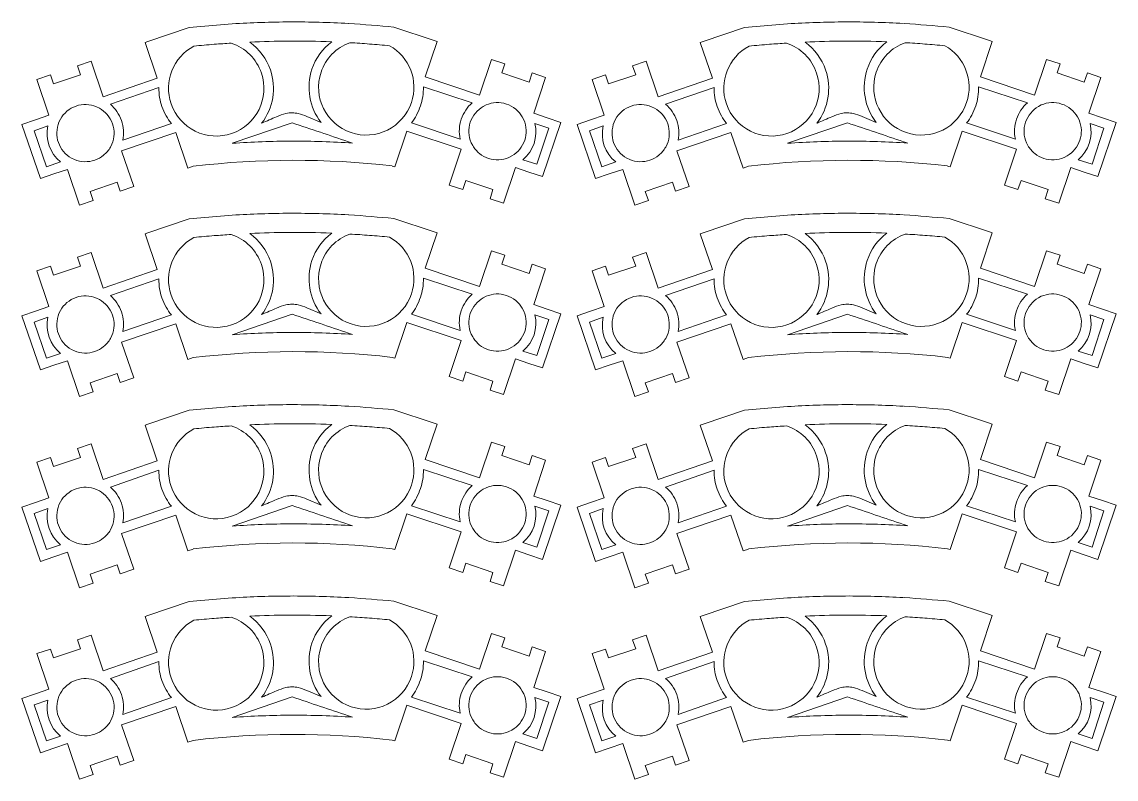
# Model space of a CAD drawing. Header units: millimetres. Extents: x 111 to 659, y 345 to 953.
# Drawn here: x 110.7 to 225, y 794.3 to 873.5 of the extents above; entities that cross this region are included whole.
import ezdxf

# ---------------------------------------------------------------- set-up
doc = ezdxf.new("R2010")
doc.units = ezdxf.units.MM
doc.header["$MEASUREMENT"] = 0
doc.layers.get('0').update_dxf_attribs({"linetype": 'CONTINUOUS', "lineweight": 0})

msp = doc.modelspace()

# ---------------------------------------------------------------- linework, layer by layer
for p, q in [((128.18, 872.86), (123.87, 871.41)), ((132.69, 873.25), (128.18, 872.86)), ((153.78, 871.52), (149.57, 872.91)), ((186.18, 872.86), (181.87, 871.41)), ((190.69, 873.25), (186.18, 872.86)), ((211.78, 871.52), (207.57, 872.91)), ((123.57, 871.3), (124.85, 867.57)), ((152.83, 867.71), (154.08, 871.42)), ((181.57, 871.3), (182.85, 867.57)), ((210.83, 867.71), (212.08, 871.42)), ((123.87, 870.41), (123.87, 870.41)), ((181.87, 870.41), (181.87, 870.41)), ((117.93, 869.36), (116.51, 868.87)), ((116.51, 868.87), (116.83, 867.93)), ((119.19, 865.63), (117.93, 869.36)), ((159.75, 869.53), (158.5, 865.8)), ((161.16, 869.07), (159.75, 869.53)), ((160.85, 868.12), (161.16, 869.07)), ((175.93, 869.36), (174.51, 868.87)), ((174.51, 868.87), (174.83, 867.93)), ((177.19, 865.63), (175.93, 869.36)), ((217.75, 869.53), (216.5, 865.8)), ((219.16, 869.07), (217.75, 869.53)), ((218.85, 868.12), (219.16, 869.07)), ((113.68, 867.91), (112.27, 867.43)), ((114, 866.97), (113.68, 867.91)), ((116.83, 867.93), (114, 866.97)), ((158.5, 865.8), (152.83, 867.71)), ((163.69, 867.17), (160.85, 868.12)), ((164.01, 868.12), (163.69, 867.17)), ((165.42, 867.64), (164.01, 868.12)), ((164.17, 863.9), (165.42, 867.64)), ((171.68, 867.91), (170.27, 867.43)), ((172, 866.97), (171.68, 867.91)), ((174.83, 867.93), (172, 866.97)), ((216.5, 865.8), (210.83, 867.71)), ((221.69, 867.17), (218.85, 868.12)), ((222.01, 868.12), (221.69, 867.17)), ((223.42, 867.64), (222.01, 868.12)), ((222.17, 863.9), (223.42, 867.64)), ((112.27, 867.43), (113.54, 863.7)), ((124.85, 867.57), (119.19, 865.63)), ((170.27, 867.43), (171.54, 863.7)), ((182.85, 867.57), (177.19, 865.63)), ((112.12, 863.22), (110.71, 862.73)), ((113.54, 863.7), (112.12, 863.22)), ((165.59, 863.43), (164.17, 863.9)), ((167.01, 862.95), (165.59, 863.43)), ((170.12, 863.22), (168.71, 862.73)), ((171.54, 863.7), (170.12, 863.22)), ((223.59, 863.43), (222.17, 863.9)), ((225.01, 862.95), (223.59, 863.43)), ((110.71, 862.73), (112.64, 857.07)), ((121.12, 859.97), (126.78, 861.9)), ((126.78, 861.9), (128.06, 858.18)), ((149.67, 858.3), (150.93, 862.03)), ((150.93, 862.03), (156.6, 860.14)), ((165.1, 857.28), (167.01, 862.95)), ((168.71, 862.73), (170.64, 857.07)), ((179.12, 859.97), (184.78, 861.9)), ((184.78, 861.9), (186.06, 858.18)), ((207.67, 858.3), (208.93, 862.03)), ((208.93, 862.03), (214.6, 860.14)), ((223.1, 857.28), (225.01, 862.95)), ((122.4, 856.24), (121.12, 859.97)), ((156.6, 860.14), (155.35, 856.4)), ((180.4, 856.24), (179.12, 859.97)), ((214.6, 860.14), (213.35, 856.4)), ((112.64, 857.07), (114.06, 857.56)), ((114.06, 857.56), (115.47, 858.04)), ((115.47, 858.04), (116.73, 854.31)), ((128.06, 858.18), (128.61, 858.36)), ((149.39, 858.39), (149.67, 858.3)), ((161.02, 854.5), (162.27, 858.23)), ((162.27, 858.23), (163.68, 857.76)), ((163.68, 857.76), (165.1, 857.28)), ((170.64, 857.07), (172.06, 857.56)), ((172.06, 857.56), (173.47, 858.04)), ((173.47, 858.04), (174.73, 854.31)), ((186.06, 858.18), (186.61, 858.36)), ((207.39, 858.39), (207.67, 858.3)), ((219.02, 854.5), (220.27, 858.23)), ((220.27, 858.23), (221.68, 857.76)), ((221.68, 857.76), (223.1, 857.28)), ((117.83, 855.74), (120.66, 856.7)), ((120.66, 856.7), (120.98, 855.77)), ((120.98, 855.77), (122.4, 856.24)), ((155.35, 856.4), (156.76, 855.92)), ((156.76, 855.92), (157.08, 856.87)), ((157.08, 856.87), (159.92, 855.92)), ((175.83, 855.74), (178.66, 856.7)), ((178.66, 856.7), (178.98, 855.77)), ((178.98, 855.77), (180.4, 856.24)), ((213.35, 856.4), (214.76, 855.92)), ((214.76, 855.92), (215.08, 856.87)), ((215.08, 856.87), (217.92, 855.92)), ((118.15, 854.8), (117.83, 855.74)), ((159.92, 855.92), (159.61, 854.97)), ((176.15, 854.8), (175.83, 855.74)), ((217.92, 855.92), (217.61, 854.97)), ((116.73, 854.31), (118.15, 854.8)), ((159.61, 854.97), (161.02, 854.5)), ((174.73, 854.31), (176.15, 854.8)), ((217.61, 854.97), (219.02, 854.5)), ((128.18, 852.86), (123.87, 851.41)), ((132.69, 853.25), (128.18, 852.86)), ((153.78, 851.52), (149.57, 852.91)), ((186.18, 852.86), (181.87, 851.41)), ((190.69, 853.25), (186.18, 852.86)), ((211.78, 851.52), (207.57, 852.91)), ((123.57, 851.3), (124.85, 847.57)), ((152.83, 847.71), (154.08, 851.42)), ((181.57, 851.3), (182.85, 847.57)), ((210.83, 847.71), (212.08, 851.42)), ((117.93, 849.36), (116.51, 848.87)), ((119.19, 845.63), (117.93, 849.36)), ((123.87, 850.41), (123.87, 850.41)), ((159.75, 849.53), (158.5, 845.8)), ((161.16, 849.07), (159.75, 849.53)), ((175.93, 849.36), (174.51, 848.87)), ((177.19, 845.63), (175.93, 849.36)), ((181.87, 850.41), (181.87, 850.41)), ((217.75, 849.53), (216.5, 845.8)), ((219.16, 849.07), (217.75, 849.53)), ((116.51, 848.87), (116.83, 847.93)), ((160.85, 848.12), (161.16, 849.07)), ((174.51, 848.87), (174.83, 847.93)), ((218.85, 848.12), (219.16, 849.07)), ((113.68, 847.91), (112.27, 847.43)), ((112.27, 847.43), (113.54, 843.7)), ((114, 846.97), (113.68, 847.91)), ((116.83, 847.93), (114, 846.97)), ((124.85, 847.57), (119.19, 845.63)), ((158.5, 845.8), (152.83, 847.71)), ((163.69, 847.17), (160.85, 848.12)), ((164.01, 848.12), (163.69, 847.17)), ((165.42, 847.64), (164.01, 848.12)), ((164.17, 843.9), (165.42, 847.64)), ((171.68, 847.91), (170.27, 847.43)), ((170.27, 847.43), (171.54, 843.7)), ((172, 846.97), (171.68, 847.91)), ((174.83, 847.93), (172, 846.97)), ((182.85, 847.57), (177.19, 845.63)), ((216.5, 845.8), (210.83, 847.71)), ((221.69, 847.17), (218.85, 848.12)), ((222.01, 848.12), (221.69, 847.17)), ((223.42, 847.64), (222.01, 848.12)), ((222.17, 843.9), (223.42, 847.64)), ((113.54, 843.7), (112.12, 843.22)), ((165.59, 843.43), (164.17, 843.9)), ((171.54, 843.7), (170.12, 843.22)), ((223.59, 843.43), (222.17, 843.9)), ((112.12, 843.22), (110.71, 842.73)), ((110.71, 842.73), (112.64, 837.07)), ((165.1, 837.28), (167.01, 842.95)), ((167.01, 842.95), (165.59, 843.43)), ((170.12, 843.22), (168.71, 842.73)), ((168.71, 842.73), (170.64, 837.07)), ((223.1, 837.28), (225.01, 842.95)), ((225.01, 842.95), (223.59, 843.43)), ((121.12, 839.97), (126.78, 841.9)), ((126.78, 841.9), (128.06, 838.18)), ((149.67, 838.3), (150.93, 842.03)), ((150.93, 842.03), (156.6, 840.14)), ((179.12, 839.97), (184.78, 841.9)), ((184.78, 841.9), (186.06, 838.18)), ((207.67, 838.3), (208.93, 842.03)), ((208.93, 842.03), (214.6, 840.14)), ((122.4, 836.24), (121.12, 839.97)), ((156.6, 840.14), (155.35, 836.4)), ((180.4, 836.24), (179.12, 839.97)), ((214.6, 840.14), (213.35, 836.4)), ((114.06, 837.56), (115.47, 838.04)), ((115.47, 838.04), (116.73, 834.31)), ((128.06, 838.18), (128.61, 838.36)), ((149.39, 838.39), (149.67, 838.3)), ((161.02, 834.5), (162.27, 838.23)), ((162.27, 838.23), (163.68, 837.76)), ((172.06, 837.56), (173.47, 838.04)), ((173.47, 838.04), (174.73, 834.31)), ((186.06, 838.18), (186.61, 838.36)), ((207.39, 838.39), (207.67, 838.3)), ((219.02, 834.5), (220.27, 838.23)), ((220.27, 838.23), (221.68, 837.76)), ((112.64, 837.07), (114.06, 837.56)), ((156.76, 835.92), (157.08, 836.87)), ((157.08, 836.87), (159.92, 835.92)), ((163.68, 837.76), (165.1, 837.28)), ((170.64, 837.07), (172.06, 837.56)), ((214.76, 835.92), (215.08, 836.87)), ((215.08, 836.87), (217.92, 835.92)), ((221.68, 837.76), (223.1, 837.28)), ((117.83, 835.74), (120.66, 836.7)), ((118.15, 834.8), (117.83, 835.74)), ((120.66, 836.7), (120.98, 835.77)), ((120.98, 835.77), (122.4, 836.24)), ((155.35, 836.4), (156.76, 835.92)), ((159.92, 835.92), (159.61, 834.97)), ((175.83, 835.74), (178.66, 836.7)), ((176.15, 834.8), (175.83, 835.74)), ((178.66, 836.7), (178.98, 835.77)), ((178.98, 835.77), (180.4, 836.24)), ((213.35, 836.4), (214.76, 835.92)), ((217.92, 835.92), (217.61, 834.97)), ((116.73, 834.31), (118.15, 834.8)), ((159.61, 834.97), (161.02, 834.5)), ((174.73, 834.31), (176.15, 834.8)), ((217.61, 834.97), (219.02, 834.5)), ((128.18, 832.86), (123.87, 831.41)), ((132.69, 833.25), (128.18, 832.86)), ((153.78, 831.52), (149.57, 832.91)), ((186.18, 832.86), (181.87, 831.41)), ((190.69, 833.25), (186.18, 832.86)), ((211.78, 831.52), (207.57, 832.91)), ((123.57, 831.3), (124.85, 827.57)), ((152.83, 827.71), (154.08, 831.42)), ((181.57, 831.3), (182.85, 827.57)), ((210.83, 827.71), (212.08, 831.42)), ((123.87, 830.41), (123.87, 830.41)), ((181.87, 830.41), (181.87, 830.41)), ((117.93, 829.36), (116.51, 828.87)), ((116.51, 828.87), (116.83, 827.93)), ((119.19, 825.63), (117.93, 829.36)), ((159.75, 829.53), (158.5, 825.8)), ((161.16, 829.07), (159.75, 829.53)), ((160.85, 828.12), (161.16, 829.07)), ((175.93, 829.36), (174.51, 828.87)), ((174.51, 828.87), (174.83, 827.93)), ((177.19, 825.63), (175.93, 829.36)), ((217.75, 829.53), (216.5, 825.8)), ((219.16, 829.07), (217.75, 829.53)), ((218.85, 828.12), (219.16, 829.07)), ((113.68, 827.91), (112.27, 827.43)), ((114, 826.97), (113.68, 827.91)), ((116.83, 827.93), (114, 826.97)), ((158.5, 825.8), (152.83, 827.71)), ((163.69, 827.17), (160.85, 828.12)), ((164.01, 828.12), (163.69, 827.17)), ((165.42, 827.64), (164.01, 828.12)), ((164.17, 823.9), (165.42, 827.64)), ((171.68, 827.91), (170.27, 827.43)), ((172, 826.97), (171.68, 827.91)), ((174.83, 827.93), (172, 826.97)), ((216.5, 825.8), (210.83, 827.71)), ((221.69, 827.17), (218.85, 828.12)), ((222.01, 828.12), (221.69, 827.17)), ((223.42, 827.64), (222.01, 828.12)), ((222.17, 823.9), (223.42, 827.64)), ((112.27, 827.43), (113.54, 823.7)), ((124.85, 827.57), (119.19, 825.63)), ((170.27, 827.43), (171.54, 823.7)), ((182.85, 827.57), (177.19, 825.63)), ((112.12, 823.22), (110.71, 822.73)), ((113.54, 823.7), (112.12, 823.22)), ((165.59, 823.43), (164.17, 823.9)), ((167.01, 822.95), (165.59, 823.43)), ((170.12, 823.22), (168.71, 822.73)), ((171.54, 823.7), (170.12, 823.22)), ((223.59, 823.43), (222.17, 823.9)), ((225.01, 822.95), (223.59, 823.43)), ((110.71, 822.73), (112.64, 817.07)), ((121.12, 819.97), (126.78, 821.9)), ((126.78, 821.9), (128.06, 818.18)), ((149.67, 818.3), (150.93, 822.03)), ((150.93, 822.03), (156.6, 820.14)), ((165.1, 817.28), (167.01, 822.95)), ((168.71, 822.73), (170.64, 817.07)), ((179.12, 819.97), (184.78, 821.9)), ((184.78, 821.9), (186.06, 818.18)), ((207.67, 818.3), (208.93, 822.03)), ((208.93, 822.03), (214.6, 820.14)), ((223.1, 817.28), (225.01, 822.95)), ((122.4, 816.24), (121.12, 819.97)), ((156.6, 820.14), (155.35, 816.4)), ((180.4, 816.24), (179.12, 819.97)), ((214.6, 820.14), (213.35, 816.4)), ((112.64, 817.07), (114.06, 817.56)), ((114.06, 817.56), (115.47, 818.04)), ((115.47, 818.04), (116.73, 814.31)), ((128.06, 818.18), (128.61, 818.36)), ((149.39, 818.39), (149.67, 818.3)), ((161.02, 814.5), (162.27, 818.23)), ((162.27, 818.23), (163.68, 817.76)), ((163.68, 817.76), (165.1, 817.28)), ((170.64, 817.07), (172.06, 817.56)), ((172.06, 817.56), (173.47, 818.04)), ((173.47, 818.04), (174.73, 814.31)), ((186.06, 818.18), (186.61, 818.36)), ((207.39, 818.39), (207.67, 818.3)), ((219.02, 814.5), (220.27, 818.23)), ((220.27, 818.23), (221.68, 817.76)), ((221.68, 817.76), (223.1, 817.28)), ((117.83, 815.74), (120.66, 816.7)), ((120.66, 816.7), (120.98, 815.77)), ((120.98, 815.77), (122.4, 816.24)), ((155.35, 816.4), (156.76, 815.92)), ((156.76, 815.92), (157.08, 816.87)), ((157.08, 816.87), (159.92, 815.92)), ((175.83, 815.74), (178.66, 816.7)), ((178.66, 816.7), (178.98, 815.77)), ((178.98, 815.77), (180.4, 816.24)), ((213.35, 816.4), (214.76, 815.92)), ((214.76, 815.92), (215.08, 816.87)), ((215.08, 816.87), (217.92, 815.92)), ((118.15, 814.8), (117.83, 815.74)), ((159.92, 815.92), (159.61, 814.97)), ((176.15, 814.8), (175.83, 815.74)), ((217.92, 815.92), (217.61, 814.97)), ((116.73, 814.31), (118.15, 814.8)), ((159.61, 814.97), (161.02, 814.5)), ((174.73, 814.31), (176.15, 814.8)), ((217.61, 814.97), (219.02, 814.5)), ((128.18, 812.86), (123.87, 811.41)), ((132.69, 813.25), (128.18, 812.86)), ((153.78, 811.52), (149.57, 812.91)), ((186.18, 812.86), (181.87, 811.41)), ((190.69, 813.25), (186.18, 812.86)), ((211.78, 811.52), (207.57, 812.91)), ((123.57, 811.3), (124.85, 807.57)), ((152.83, 807.71), (154.08, 811.42)), ((181.57, 811.3), (182.85, 807.57)), ((210.83, 807.71), (212.08, 811.42)), ((117.93, 809.36), (116.51, 808.87)), ((119.19, 805.63), (117.93, 809.36)), ((123.87, 810.41), (123.87, 810.41)), ((159.75, 809.53), (158.5, 805.8)), ((161.16, 809.07), (159.75, 809.53)), ((175.93, 809.36), (174.51, 808.87)), ((177.19, 805.63), (175.93, 809.36)), ((181.87, 810.41), (181.87, 810.41)), ((217.75, 809.53), (216.5, 805.8)), ((219.16, 809.07), (217.75, 809.53)), ((116.51, 808.87), (116.83, 807.93)), ((160.85, 808.12), (161.16, 809.07)), ((174.51, 808.87), (174.83, 807.93)), ((218.85, 808.12), (219.16, 809.07)), ((113.68, 807.91), (112.27, 807.43)), ((112.27, 807.43), (113.54, 803.7)), ((114, 806.97), (113.68, 807.91)), ((116.83, 807.93), (114, 806.97)), ((124.85, 807.57), (119.19, 805.63)), ((158.5, 805.8), (152.83, 807.71)), ((163.69, 807.17), (160.85, 808.12)), ((164.01, 808.12), (163.69, 807.17)), ((165.42, 807.64), (164.01, 808.12)), ((164.17, 803.9), (165.42, 807.64)), ((171.68, 807.91), (170.27, 807.43)), ((170.27, 807.43), (171.54, 803.7)), ((172, 806.97), (171.68, 807.91)), ((174.83, 807.93), (172, 806.97)), ((182.85, 807.57), (177.19, 805.63)), ((216.5, 805.8), (210.83, 807.71)), ((221.69, 807.17), (218.85, 808.12)), ((222.01, 808.12), (221.69, 807.17)), ((223.42, 807.64), (222.01, 808.12)), ((222.17, 803.9), (223.42, 807.64)), ((113.54, 803.7), (112.12, 803.22)), ((165.59, 803.43), (164.17, 803.9)), ((171.54, 803.7), (170.12, 803.22)), ((223.59, 803.43), (222.17, 803.9)), ((112.12, 803.22), (110.71, 802.73)), ((110.71, 802.73), (112.64, 797.07)), ((165.1, 797.28), (167.01, 802.95)), ((167.01, 802.95), (165.59, 803.43)), ((170.12, 803.22), (168.71, 802.73)), ((168.71, 802.73), (170.64, 797.07)), ((223.1, 797.28), (225.01, 802.95)), ((225.01, 802.95), (223.59, 803.43)), ((121.12, 799.97), (126.78, 801.9)), ((126.78, 801.9), (128.06, 798.18)), ((149.67, 798.3), (150.93, 802.03)), ((150.93, 802.03), (156.6, 800.14)), ((179.12, 799.97), (184.78, 801.9)), ((184.78, 801.9), (186.06, 798.18)), ((207.67, 798.3), (208.93, 802.03)), ((208.93, 802.03), (214.6, 800.14)), ((156.6, 800.14), (155.35, 796.4)), ((214.6, 800.14), (213.35, 796.4)), ((122.4, 796.24), (121.12, 799.97)), ((180.4, 796.24), (179.12, 799.97)), ((114.06, 797.56), (115.47, 798.04)), ((115.47, 798.04), (116.73, 794.31)), ((128.06, 798.18), (128.61, 798.36)), ((149.39, 798.39), (149.67, 798.3)), ((161.02, 794.5), (162.27, 798.23)), ((162.27, 798.23), (163.68, 797.76)), ((172.06, 797.56), (173.47, 798.04)), ((173.47, 798.04), (174.73, 794.31)), ((186.06, 798.18), (186.61, 798.36)), ((207.39, 798.39), (207.67, 798.3)), ((219.02, 794.5), (220.27, 798.23)), ((220.27, 798.23), (221.68, 797.76)), ((112.64, 797.07), (114.06, 797.56)), ((156.76, 795.92), (157.08, 796.87)), ((157.08, 796.87), (159.92, 795.92)), ((163.68, 797.76), (165.1, 797.28)), ((170.64, 797.07), (172.06, 797.56)), ((214.76, 795.92), (215.08, 796.87)), ((215.08, 796.87), (217.92, 795.92)), ((221.68, 797.76), (223.1, 797.28)), ((117.83, 795.74), (120.66, 796.7)), ((118.15, 794.8), (117.83, 795.74)), ((120.66, 796.7), (120.98, 795.77)), ((120.98, 795.77), (122.4, 796.24)), ((155.35, 796.4), (156.76, 795.92)), ((159.92, 795.92), (159.61, 794.97)), ((175.83, 795.74), (178.66, 796.7)), ((176.15, 794.8), (175.83, 795.74)), ((178.66, 796.7), (178.98, 795.77)), ((178.98, 795.77), (180.4, 796.24)), ((213.35, 796.4), (214.76, 795.92)), ((217.92, 795.92), (217.61, 794.97)), ((116.73, 794.31), (118.15, 794.8)), ((159.61, 794.97), (161.02, 794.5)), ((174.73, 794.31), (176.15, 794.8)), ((217.61, 794.97), (219.02, 794.5))]:
    msp.add_line(p, q)
at = {"linetype": 'Continuous'}
for p, q in [((123.87, 871.41), (123.57, 871.3)), ((153.78, 871.52), (154.08, 871.42)), ((154.08, 871.42), (154.08, 871.42)), ((181.87, 871.41), (181.57, 871.3)), ((211.78, 871.52), (212.08, 871.42)), ((212.08, 871.42), (212.08, 871.42)), ((123.87, 851.41), (123.57, 851.3)), ((153.78, 851.52), (154.08, 851.42)), ((154.08, 851.42), (154.08, 851.42)), ((181.87, 851.41), (181.57, 851.3)), ((211.78, 851.52), (212.08, 851.42)), ((212.08, 851.42), (212.08, 851.42)), ((123.87, 831.41), (123.57, 831.3)), ((153.78, 831.52), (154.08, 831.42)), ((154.08, 831.42), (154.08, 831.42)), ((181.87, 831.41), (181.57, 831.3)), ((211.78, 831.52), (212.08, 831.42)), ((212.08, 831.42), (212.08, 831.42)), ((123.87, 811.41), (123.57, 811.3)), ((153.78, 811.52), (154.08, 811.42)), ((154.08, 811.42), (154.08, 811.42)), ((181.87, 811.41), (181.57, 811.3)), ((211.78, 811.52), (212.08, 811.42)), ((212.08, 811.42), (212.08, 811.42))]:
    msp.add_line(p, q, dxfattribs=at)
for points in [[(135.73, 868.11, -0.414146), (132.62, 861.79, -0.415148), (126.3, 864.89, -0.36832), (128.67, 870.92, -0.004352), (130.8, 871.11, -0.005285), (132.57, 871.23, -0.23498), (135.73, 868.11)], [(141.01, 868.52, 0.249943), (141.96, 862.93), (140.47, 863.57, 0.040299), (139.57, 863.87, 0.061267), (138.95, 863.95, 0.063234), (138.29, 863.87, 0.040978), (137.32, 863.54, -0.000466), (135.78, 862.88, -0.020956), (135.75, 862.86, 0.251324), (136.67, 868.43, 0.155447), (134.52, 871.34, -0.011132), (138.58, 871.45, -0.01006), (143.07, 871.38, 0.150635), (141.01, 868.52)], [(141.96, 868.19, -0.11269), (143.1, 870.07, -0.111328), (144.96, 871.28, -0.005111), (147.03, 871.14, -0.005084), (149.12, 870.96, -0.360646), (151.4, 865.03, -0.414337), (145.1, 861.88, -0.414185), (141.96, 868.19)], [(193.73, 868.11, -0.414146), (190.62, 861.79, -0.415148), (184.3, 864.89, -0.36832), (186.67, 870.92, -0.004352), (188.8, 871.11, -0.005285), (190.57, 871.23, -0.23498), (193.73, 868.11)], [(199.01, 868.52, 0.249943), (199.96, 862.93), (198.47, 863.57, 0.040299), (197.57, 863.87, 0.061267), (196.95, 863.95, 0.063234), (196.29, 863.87, 0.040978), (195.32, 863.54, -0.000466), (193.78, 862.88, -0.020956), (193.75, 862.86, 0.251324), (194.67, 868.43, 0.155447), (192.52, 871.34, -0.011132), (196.58, 871.45, -0.01006), (201.07, 871.38, 0.150635), (199.01, 868.52)], [(199.96, 868.19, -0.11269), (201.1, 870.07, -0.111328), (202.96, 871.28, -0.005111), (205.03, 871.14, -0.005084), (207.12, 870.96, -0.360646), (209.4, 865.03, -0.414337), (203.1, 861.88, -0.414185), (199.96, 868.19)], [(121.12, 863.14, -0.132628), (121.26, 861.08), (126.32, 862.83, -0.041693), (125.78, 863.65, -0.038876), (125.34, 864.61, -0.042088), (125.1, 865.54, -0.03848), (125.01, 866.59), (119.95, 864.84, -0.066325), (120.64, 864.08, -0.064288), (121.12, 863.14)], [(156.6, 863.27, 0.132628), (156.49, 861.21), (151.4, 862.89, 0.041693), (151.93, 863.71, 0.038876), (152.35, 864.68, 0.042088), (152.58, 865.62, 0.03848), (152.65, 866.67), (157.74, 864.99, 0.066325), (157.07, 864.22, 0.064288), (156.6, 863.27)], [(179.12, 863.14, -0.132628), (179.26, 861.08), (184.32, 862.83, -0.041693), (183.78, 863.65, -0.038876), (183.34, 864.61, -0.042088), (183.1, 865.54, -0.03848), (183.01, 866.59), (177.95, 864.84, -0.066325), (178.64, 864.08, -0.064288), (179.12, 863.14)], [(214.6, 863.27, 0.132628), (214.49, 861.21), (209.4, 862.89, 0.041693), (209.93, 863.71, 0.038876), (210.35, 864.68, 0.042088), (210.58, 865.62, 0.03848), (210.65, 866.67), (215.74, 864.99, 0.066325), (215.07, 864.22, 0.064288), (214.6, 863.27)], [(116.37, 864.66, 0.088924), (115.41, 864.11, 0.092954), (114.73, 863.29), (114.58, 862.98, 0.087529), (114.36, 861.89, 0.092877), (114.52, 860.85, 0.186269), (115.89, 859.22), (116.2, 859.07, 0.18288), (118.32, 859, 0.092851), (119.25, 859.52, 0.088925), (119.96, 860.36), (120.11, 860.67, 0.184249), (120.17, 862.81, 0.087631), (119.62, 863.76, 0.090656), (118.8, 864.44), (118.49, 864.59, 0.184413), (116.37, 864.66)], [(161.32, 864.87, -0.088924), (162.29, 864.33, -0.092954), (162.98, 863.52), (163.14, 863.22, -0.087529), (163.38, 862.13, -0.092877), (163.23, 861.09, -0.186269), (161.89, 859.44), (161.58, 859.28, -0.18288), (159.46, 859.18, -0.092851), (158.52, 859.68, -0.088925), (157.8, 860.52), (157.64, 860.82, -0.184249), (157.55, 862.96, -0.087631), (158.09, 863.92, -0.090656), (158.9, 864.61), (159.2, 864.77, -0.184413), (161.32, 864.87)], [(174.37, 864.66, 0.088924), (173.41, 864.11, 0.092954), (172.73, 863.29), (172.58, 862.98, 0.087529), (172.36, 861.89, 0.092877), (172.52, 860.85, 0.186269), (173.89, 859.22), (174.2, 859.07, 0.18288), (176.32, 859, 0.092851), (177.25, 859.52, 0.088925), (177.96, 860.36), (178.11, 860.67, 0.184249), (178.17, 862.81, 0.087631), (177.62, 863.76, 0.090656), (176.8, 864.44), (176.49, 864.59, 0.184413), (174.37, 864.66)], [(219.32, 864.87, -0.088924), (220.29, 864.33, -0.092954), (220.98, 863.52), (221.14, 863.22, -0.087529), (221.38, 862.13, -0.092877), (221.23, 861.09, -0.186269), (219.89, 859.44), (219.58, 859.28, -0.18288), (217.46, 859.18, -0.092851), (216.52, 859.68, -0.088925), (215.8, 860.52), (215.64, 860.82, -0.184249), (215.55, 862.96, -0.087631), (216.09, 863.92, -0.090656), (216.9, 864.61), (217.2, 864.77, -0.184413), (219.32, 864.87)], [(113.28, 858.32), (114.74, 858.81, -0.285719), (113.43, 862.58), (111.99, 862.08), (113.28, 858.32)], [(145.26, 860.79, 0.016629), (138.9, 860.99, 0.017038), (132.69, 860.76), (138.95, 862.9, 0.000592), (144.82, 860.93, 0.007952), (145.26, 860.79)], [(164.51, 858.57), (163.05, 859.04, 0.285719), (164.29, 862.83), (165.74, 862.35), (164.51, 858.57)], [(171.28, 858.32), (172.74, 858.81, -0.285719), (171.43, 862.58), (169.99, 862.08), (171.28, 858.32)], [(203.26, 860.79, 0.016629), (196.9, 860.99, 0.017038), (190.69, 860.76), (196.95, 862.9, 0.000592), (202.82, 860.93, 0.007952), (203.26, 860.79)], [(222.51, 858.57), (221.05, 859.04, 0.285719), (222.29, 862.83), (223.74, 862.35), (222.51, 858.57)], [(135.73, 848.11, -0.414146), (132.62, 841.79, -0.415148), (126.3, 844.89, -0.36832), (128.67, 850.92, -0.004352), (130.8, 851.11, -0.005285), (132.57, 851.23, -0.23498), (135.73, 848.11)], [(141.01, 848.52, 0.249943), (141.96, 842.93), (140.47, 843.57, 0.040299), (139.57, 843.87, 0.061267), (138.95, 843.95, 0.063234), (138.29, 843.87, 0.040978), (137.32, 843.54, -0.000466), (135.78, 842.88, -0.020956), (135.75, 842.86, 0.251324), (136.67, 848.43, 0.155447), (134.52, 851.34, -0.011132), (138.58, 851.45, -0.01006), (143.07, 851.38, 0.150635), (141.01, 848.52)], [(141.96, 848.19, -0.11269), (143.1, 850.07, -0.111328), (144.96, 851.28, -0.005111), (147.03, 851.14, -0.005084), (149.12, 850.96, -0.360646), (151.4, 845.03, -0.414337), (145.1, 841.88, -0.414185), (141.96, 848.19)], [(193.73, 848.11, -0.414146), (190.62, 841.79, -0.415148), (184.3, 844.89, -0.36832), (186.67, 850.92, -0.004352), (188.8, 851.11, -0.005285), (190.57, 851.23, -0.23498), (193.73, 848.11)], [(199.01, 848.52, 0.249943), (199.96, 842.93), (198.47, 843.57, 0.040299), (197.57, 843.87, 0.061267), (196.95, 843.95, 0.063234), (196.29, 843.87, 0.040978), (195.32, 843.54, -0.000466), (193.78, 842.88, -0.020956), (193.75, 842.86, 0.251324), (194.67, 848.43, 0.155447), (192.52, 851.34, -0.011132), (196.58, 851.45, -0.01006), (201.07, 851.38, 0.150635), (199.01, 848.52)], [(199.96, 848.19, -0.11269), (201.1, 850.07, -0.111328), (202.96, 851.28, -0.005111), (205.03, 851.14, -0.005084), (207.12, 850.96, -0.360646), (209.4, 845.03, -0.414337), (203.1, 841.88, -0.414185), (199.96, 848.19)], [(121.12, 843.14, -0.132628), (121.26, 841.08), (126.32, 842.83, -0.041693), (125.78, 843.65, -0.038876), (125.34, 844.61, -0.042088), (125.1, 845.54, -0.03848), (125.01, 846.59), (119.95, 844.84, -0.066325), (120.64, 844.08, -0.064288), (121.12, 843.14)], [(156.6, 843.27, 0.132628), (156.49, 841.21), (151.4, 842.89, 0.041693), (151.93, 843.71, 0.038876), (152.35, 844.68, 0.042088), (152.58, 845.62, 0.03848), (152.65, 846.67), (157.74, 844.99, 0.066325), (157.07, 844.22, 0.064288), (156.6, 843.27)], [(179.12, 843.14, -0.132628), (179.26, 841.08), (184.32, 842.83, -0.041693), (183.78, 843.65, -0.038876), (183.34, 844.61, -0.042088), (183.1, 845.54, -0.03848), (183.01, 846.59), (177.95, 844.84, -0.066325), (178.64, 844.08, -0.064288), (179.12, 843.14)], [(214.6, 843.27, 0.132628), (214.49, 841.21), (209.4, 842.89, 0.041693), (209.93, 843.71, 0.038876), (210.35, 844.68, 0.042088), (210.58, 845.62, 0.03848), (210.65, 846.67), (215.74, 844.99, 0.066325), (215.07, 844.22, 0.064288), (214.6, 843.27)], [(116.37, 844.66, 0.088924), (115.41, 844.11, 0.092954), (114.73, 843.29), (114.58, 842.98, 0.087529), (114.36, 841.89, 0.092877), (114.52, 840.85, 0.186269), (115.89, 839.22), (116.2, 839.07, 0.18288), (118.32, 839, 0.092851), (119.25, 839.52, 0.088925), (119.96, 840.36), (120.11, 840.67, 0.184249), (120.17, 842.81, 0.087631), (119.62, 843.76, 0.090656), (118.8, 844.44), (118.49, 844.59, 0.184413), (116.37, 844.66)], [(161.32, 844.87, -0.088924), (162.29, 844.33, -0.092954), (162.98, 843.52), (163.14, 843.22, -0.087529), (163.38, 842.13, -0.092877), (163.23, 841.09, -0.186269), (161.89, 839.44), (161.58, 839.28, -0.18288), (159.46, 839.18, -0.092851), (158.52, 839.68, -0.088925), (157.8, 840.52), (157.64, 840.82, -0.184249), (157.55, 842.96, -0.087631), (158.09, 843.92, -0.090656), (158.9, 844.61), (159.2, 844.77, -0.184413), (161.32, 844.87)], [(174.37, 844.66, 0.088924), (173.41, 844.11, 0.092954), (172.73, 843.29), (172.58, 842.98, 0.087529), (172.36, 841.89, 0.092877), (172.52, 840.85, 0.186269), (173.89, 839.22), (174.2, 839.07, 0.18288), (176.32, 839, 0.092851), (177.25, 839.52, 0.088925), (177.96, 840.36), (178.11, 840.67, 0.184249), (178.17, 842.81, 0.087631), (177.62, 843.76, 0.090656), (176.8, 844.44), (176.49, 844.59, 0.184413), (174.37, 844.66)], [(219.32, 844.87, -0.088924), (220.29, 844.33, -0.092954), (220.98, 843.52), (221.14, 843.22, -0.087529), (221.38, 842.13, -0.092877), (221.23, 841.09, -0.186269), (219.89, 839.44), (219.58, 839.28, -0.18288), (217.46, 839.18, -0.092851), (216.52, 839.68, -0.088925), (215.8, 840.52), (215.64, 840.82, -0.184249), (215.55, 842.96, -0.087631), (216.09, 843.92, -0.090656), (216.9, 844.61), (217.2, 844.77, -0.184413), (219.32, 844.87)], [(113.28, 838.32), (114.74, 838.81, -0.285719), (113.43, 842.58), (111.99, 842.08), (113.28, 838.32)], [(145.26, 840.79, 0.016629), (138.9, 840.99, 0.017038), (132.69, 840.76), (138.95, 842.9, 0.000592), (144.82, 840.93, 0.007952), (145.26, 840.79)], [(164.51, 838.57), (163.05, 839.04, 0.285719), (164.29, 842.83), (165.74, 842.35), (164.51, 838.57)], [(171.28, 838.32), (172.74, 838.81, -0.285719), (171.43, 842.58), (169.99, 842.08), (171.28, 838.32)], [(203.26, 840.79, 0.016629), (196.9, 840.99, 0.017038), (190.69, 840.76), (196.95, 842.9, 0.000592), (202.82, 840.93, 0.007952), (203.26, 840.79)], [(222.51, 838.57), (221.05, 839.04, 0.285719), (222.29, 842.83), (223.74, 842.35), (222.51, 838.57)], [(135.73, 828.11, -0.414146), (132.62, 821.79, -0.415148), (126.3, 824.89, -0.36832), (128.67, 830.92, -0.004352), (130.8, 831.11, -0.005285), (132.57, 831.23, -0.23498), (135.73, 828.11)], [(141.01, 828.52, 0.249943), (141.96, 822.93), (140.47, 823.57, 0.040299), (139.57, 823.87, 0.061267), (138.95, 823.95, 0.063234), (138.29, 823.87, 0.040978), (137.32, 823.54, -0.000466), (135.78, 822.88, -0.020956), (135.75, 822.86, 0.251324), (136.67, 828.43, 0.155447), (134.52, 831.34, -0.011132), (138.58, 831.45, -0.01006), (143.07, 831.38, 0.150635), (141.01, 828.52)], [(141.96, 828.19, -0.11269), (143.1, 830.07, -0.111328), (144.96, 831.28, -0.005111), (147.03, 831.14, -0.005084), (149.12, 830.96, -0.360646), (151.4, 825.03, -0.414337), (145.1, 821.88, -0.414185), (141.96, 828.19)], [(193.73, 828.11, -0.414146), (190.62, 821.79, -0.415148), (184.3, 824.89, -0.36832), (186.67, 830.92, -0.004352), (188.8, 831.11, -0.005285), (190.57, 831.23, -0.23498), (193.73, 828.11)], [(199.01, 828.52, 0.249943), (199.96, 822.93), (198.47, 823.57, 0.040299), (197.57, 823.87, 0.061267), (196.95, 823.95, 0.063234), (196.29, 823.87, 0.040978), (195.32, 823.54, -0.000466), (193.78, 822.88, -0.020956), (193.75, 822.86, 0.251324), (194.67, 828.43, 0.155447), (192.52, 831.34, -0.011132), (196.58, 831.45, -0.01006), (201.07, 831.38, 0.150635), (199.01, 828.52)], [(199.96, 828.19, -0.11269), (201.1, 830.07, -0.111328), (202.96, 831.28, -0.005111), (205.03, 831.14, -0.005084), (207.12, 830.96, -0.360646), (209.4, 825.03, -0.414337), (203.1, 821.88, -0.414185), (199.96, 828.19)], [(121.12, 823.14, -0.132628), (121.26, 821.08), (126.32, 822.83, -0.041693), (125.78, 823.65, -0.038876), (125.34, 824.61, -0.042088), (125.1, 825.54, -0.03848), (125.01, 826.59), (119.95, 824.84, -0.066325), (120.64, 824.08, -0.064288), (121.12, 823.14)], [(156.6, 823.27, 0.132628), (156.49, 821.21), (151.4, 822.89, 0.041693), (151.93, 823.71, 0.038876), (152.35, 824.68, 0.042088), (152.58, 825.62, 0.03848), (152.65, 826.67), (157.74, 824.99, 0.066325), (157.07, 824.22, 0.064288), (156.6, 823.27)], [(179.12, 823.14, -0.132628), (179.26, 821.08), (184.32, 822.83, -0.041693), (183.78, 823.65, -0.038876), (183.34, 824.61, -0.042088), (183.1, 825.54, -0.03848), (183.01, 826.59), (177.95, 824.84, -0.066325), (178.64, 824.08, -0.064288), (179.12, 823.14)], [(214.6, 823.27, 0.132628), (214.49, 821.21), (209.4, 822.89, 0.041693), (209.93, 823.71, 0.038876), (210.35, 824.68, 0.042088), (210.58, 825.62, 0.03848), (210.65, 826.67), (215.74, 824.99, 0.066325), (215.07, 824.22, 0.064288), (214.6, 823.27)], [(116.37, 824.66, 0.088924), (115.41, 824.11, 0.092954), (114.73, 823.29), (114.58, 822.98, 0.087529), (114.36, 821.89, 0.092877), (114.52, 820.85, 0.186269), (115.89, 819.22), (116.2, 819.07, 0.18288), (118.32, 819, 0.092851), (119.25, 819.52, 0.088925), (119.96, 820.36), (120.11, 820.67, 0.184249), (120.17, 822.81, 0.087631), (119.62, 823.76, 0.090656), (118.8, 824.44), (118.49, 824.59, 0.184413), (116.37, 824.66)], [(161.32, 824.87, -0.088924), (162.29, 824.33, -0.092954), (162.98, 823.52), (163.14, 823.22, -0.087529), (163.38, 822.13, -0.092877), (163.23, 821.09, -0.186269), (161.89, 819.44), (161.58, 819.28, -0.18288), (159.46, 819.18, -0.092851), (158.52, 819.68, -0.088925), (157.8, 820.52), (157.64, 820.82, -0.184249), (157.55, 822.96, -0.087631), (158.09, 823.92, -0.090656), (158.9, 824.61), (159.2, 824.77, -0.184413), (161.32, 824.87)], [(174.37, 824.66, 0.088924), (173.41, 824.11, 0.092954), (172.73, 823.29), (172.58, 822.98, 0.087529), (172.36, 821.89, 0.092877), (172.52, 820.85, 0.186269), (173.89, 819.22), (174.2, 819.07, 0.18288), (176.32, 819, 0.092851), (177.25, 819.52, 0.088925), (177.96, 820.36), (178.11, 820.67, 0.184249), (178.17, 822.81, 0.087631), (177.62, 823.76, 0.090656), (176.8, 824.44), (176.49, 824.59, 0.184413), (174.37, 824.66)], [(219.32, 824.87, -0.088924), (220.29, 824.33, -0.092954), (220.98, 823.52), (221.14, 823.22, -0.087529), (221.38, 822.13, -0.092877), (221.23, 821.09, -0.186269), (219.89, 819.44), (219.58, 819.28, -0.18288), (217.46, 819.18, -0.092851), (216.52, 819.68, -0.088925), (215.8, 820.52), (215.64, 820.82, -0.184249), (215.55, 822.96, -0.087631), (216.09, 823.92, -0.090656), (216.9, 824.61), (217.2, 824.77, -0.184413), (219.32, 824.87)], [(113.28, 818.32), (114.74, 818.81, -0.285719), (113.43, 822.58), (111.99, 822.08), (113.28, 818.32)], [(145.26, 820.79, 0.016629), (138.9, 820.99, 0.017038), (132.69, 820.76), (138.95, 822.9, 0.000592), (144.82, 820.93, 0.007952), (145.26, 820.79)], [(164.51, 818.57), (163.05, 819.04, 0.285719), (164.29, 822.83), (165.74, 822.35), (164.51, 818.57)], [(171.28, 818.32), (172.74, 818.81, -0.285719), (171.43, 822.58), (169.99, 822.08), (171.28, 818.32)], [(203.26, 820.79, 0.016629), (196.9, 820.99, 0.017038), (190.69, 820.76), (196.95, 822.9, 0.000592), (202.82, 820.93, 0.007952), (203.26, 820.79)], [(222.51, 818.57), (221.05, 819.04, 0.285719), (222.29, 822.83), (223.74, 822.35), (222.51, 818.57)], [(135.73, 808.11, -0.414146), (132.62, 801.79, -0.415148), (126.3, 804.89, -0.36832), (128.67, 810.92, -0.004352), (130.8, 811.11, -0.005285), (132.57, 811.23, -0.23498), (135.73, 808.11)], [(141.01, 808.52, 0.249943), (141.96, 802.93), (140.47, 803.57, 0.040299), (139.57, 803.87, 0.061267), (138.95, 803.95, 0.063234), (138.29, 803.87, 0.040978), (137.32, 803.54, -0.000466), (135.78, 802.88, -0.020956), (135.75, 802.86, 0.251324), (136.67, 808.43, 0.155447), (134.52, 811.34, -0.011132), (138.58, 811.45, -0.01006), (143.07, 811.38, 0.150635), (141.01, 808.52)], [(141.96, 808.19, -0.11269), (143.1, 810.07, -0.111328), (144.96, 811.28, -0.005111), (147.03, 811.14, -0.005084), (149.12, 810.96, -0.360646), (151.4, 805.03, -0.414337), (145.1, 801.88, -0.414185), (141.96, 808.19)], [(193.73, 808.11, -0.414146), (190.62, 801.79, -0.415148), (184.3, 804.89, -0.36832), (186.67, 810.92, -0.004352), (188.8, 811.11, -0.005285), (190.57, 811.23, -0.23498), (193.73, 808.11)], [(199.01, 808.52, 0.249943), (199.96, 802.93), (198.47, 803.57, 0.040299), (197.57, 803.87, 0.061267), (196.95, 803.95, 0.063234), (196.29, 803.87, 0.040978), (195.32, 803.54, -0.000466), (193.78, 802.88, -0.020956), (193.75, 802.86, 0.251324), (194.67, 808.43, 0.155447), (192.52, 811.34, -0.011132), (196.58, 811.45, -0.01006), (201.07, 811.38, 0.150635), (199.01, 808.52)], [(199.96, 808.19, -0.11269), (201.1, 810.07, -0.111328), (202.96, 811.28, -0.005111), (205.03, 811.14, -0.005084), (207.12, 810.96, -0.360646), (209.4, 805.03, -0.414337), (203.1, 801.88, -0.414185), (199.96, 808.19)], [(121.12, 803.14, -0.132628), (121.26, 801.08), (126.32, 802.83, -0.041693), (125.78, 803.65, -0.038876), (125.34, 804.61, -0.042088), (125.1, 805.54, -0.03848), (125.01, 806.59), (119.95, 804.84, -0.066325), (120.64, 804.08, -0.064288), (121.12, 803.14)], [(156.6, 803.27, 0.132628), (156.49, 801.21), (151.4, 802.89, 0.041693), (151.93, 803.71, 0.038876), (152.35, 804.68, 0.042088), (152.58, 805.62, 0.03848), (152.65, 806.67), (157.74, 804.99, 0.066325), (157.07, 804.22, 0.064288), (156.6, 803.27)], [(179.12, 803.14, -0.132628), (179.26, 801.08), (184.32, 802.83, -0.041693), (183.78, 803.65, -0.038876), (183.34, 804.61, -0.042088), (183.1, 805.54, -0.03848), (183.01, 806.59), (177.95, 804.84, -0.066325), (178.64, 804.08, -0.064288), (179.12, 803.14)], [(214.6, 803.27, 0.132628), (214.49, 801.21), (209.4, 802.89, 0.041693), (209.93, 803.71, 0.038876), (210.35, 804.68, 0.042088), (210.58, 805.62, 0.03848), (210.65, 806.67), (215.74, 804.99, 0.066325), (215.07, 804.22, 0.064288), (214.6, 803.27)], [(116.37, 804.66, 0.088924), (115.41, 804.11, 0.092954), (114.73, 803.29), (114.58, 802.98, 0.087529), (114.36, 801.89, 0.092877), (114.52, 800.85, 0.186269), (115.89, 799.22), (116.2, 799.07, 0.18288), (118.32, 799, 0.092851), (119.25, 799.52, 0.088925), (119.96, 800.36), (120.11, 800.67, 0.184249), (120.17, 802.81, 0.087631), (119.62, 803.76, 0.090656), (118.8, 804.44), (118.49, 804.59, 0.184413), (116.37, 804.66)], [(161.32, 804.87, -0.088924), (162.29, 804.33, -0.092954), (162.98, 803.52), (163.14, 803.22, -0.087529), (163.38, 802.13, -0.092877), (163.23, 801.09, -0.186269), (161.89, 799.44), (161.58, 799.28, -0.18288), (159.46, 799.18, -0.092851), (158.52, 799.68, -0.088925), (157.8, 800.52), (157.64, 800.82, -0.184249), (157.55, 802.96, -0.087631), (158.09, 803.92, -0.090656), (158.9, 804.61), (159.2, 804.77, -0.184413), (161.32, 804.87)], [(174.37, 804.66, 0.088924), (173.41, 804.11, 0.092954), (172.73, 803.29), (172.58, 802.98, 0.087529), (172.36, 801.89, 0.092877), (172.52, 800.85, 0.186269), (173.89, 799.22), (174.2, 799.07, 0.18288), (176.32, 799, 0.092851), (177.25, 799.52, 0.088925), (177.96, 800.36), (178.11, 800.67, 0.184249), (178.17, 802.81, 0.087631), (177.62, 803.76, 0.090656), (176.8, 804.44), (176.49, 804.59, 0.184413), (174.37, 804.66)], [(219.32, 804.87, -0.088924), (220.29, 804.33, -0.092954), (220.98, 803.52), (221.14, 803.22, -0.087529), (221.38, 802.13, -0.092877), (221.23, 801.09, -0.186269), (219.89, 799.44), (219.58, 799.28, -0.18288), (217.46, 799.18, -0.092851), (216.52, 799.68, -0.088925), (215.8, 800.52), (215.64, 800.82, -0.184249), (215.55, 802.96, -0.087631), (216.09, 803.92, -0.090656), (216.9, 804.61), (217.2, 804.77, -0.184413), (219.32, 804.87)], [(113.28, 798.32), (114.74, 798.81, -0.285719), (113.43, 802.58), (111.99, 802.08), (113.28, 798.32)], [(145.26, 800.79, 0.016629), (138.9, 800.99, 0.017038), (132.69, 800.76), (138.95, 802.9, 0.000592), (144.82, 800.93, 0.007952), (145.26, 800.79)], [(164.51, 798.57), (163.05, 799.04, 0.285719), (164.29, 802.83), (165.74, 802.35), (164.51, 798.57)], [(171.28, 798.32), (172.74, 798.81, -0.285719), (171.43, 802.58), (169.99, 802.08), (171.28, 798.32)], [(203.26, 800.79, 0.016629), (196.9, 800.99, 0.017038), (190.69, 800.76), (196.95, 802.9, 0.000592), (202.82, 800.93, 0.007952), (203.26, 800.79)], [(222.51, 798.57), (221.05, 799.04, 0.285719), (222.29, 802.83), (223.74, 802.35), (222.51, 798.57)]]:
    msp.add_lwpolyline(points, format="xyb", close=True)
for centre, radius, start, end in [((139.06, 773.49), 99.96, 90.1902, 93.6582), ((139.07, 772.6), 100.85, 86.7375, 90.1901), ((51.29, -304.12), 1181.13, 85.2268, 85.45598), ((197.06, 773.49), 99.96, 90.1902, 93.6582), ((197.07, 772.6), 100.85, 86.7375, 90.1901), ((109.29, -304.12), 1181.13, 85.2268, 85.45598), ((139.13, 770.53), 88.46, 83.3395, 96.8311), ((197.13, 770.53), 88.46, 83.3395, 96.8311), ((139.06, 753.49), 99.96, 90.1902, 93.6582), ((139.07, 752.6), 100.85, 86.7375, 90.1901), ((51.29, -324.12), 1181.13, 85.2268, 85.45598), ((197.06, 753.49), 99.96, 90.1902, 93.6582), ((197.07, 752.6), 100.85, 86.7375, 90.1901), ((109.29, -324.12), 1181.13, 85.2268, 85.45598), ((139.13, 750.53), 88.46, 83.3395, 96.8311), ((197.13, 750.53), 88.46, 83.3395, 96.8311), ((139.06, 733.49), 99.96, 90.1902, 93.6582), ((139.07, 732.6), 100.85, 86.7375, 90.1901), ((51.29, -344.12), 1181.13, 85.2268, 85.45598), ((197.06, 733.49), 99.96, 90.1902, 93.6582), ((197.07, 732.6), 100.85, 86.7375, 90.1901), ((109.29, -344.12), 1181.13, 85.2268, 85.45598), ((139.13, 730.53), 88.46, 83.3395, 96.8311), ((197.13, 730.53), 88.46, 83.3395, 96.8311), ((139.06, 713.49), 99.96, 90.1902, 93.6582), ((139.07, 712.6), 100.85, 86.7375, 90.1901), ((51.29, -364.12), 1181.13, 85.2268, 85.45598), ((197.06, 713.49), 99.96, 90.1902, 93.6582), ((197.07, 712.6), 100.85, 86.7375, 90.1901), ((109.29, -364.12), 1181.13, 85.2268, 85.45598), ((139.13, 710.53), 88.46, 83.3395, 96.8311), ((197.13, 710.53), 88.46, 83.3395, 96.8311)]:
    msp.add_arc(centre, radius, start, end)

doc.saveas('drawing.dxf')
